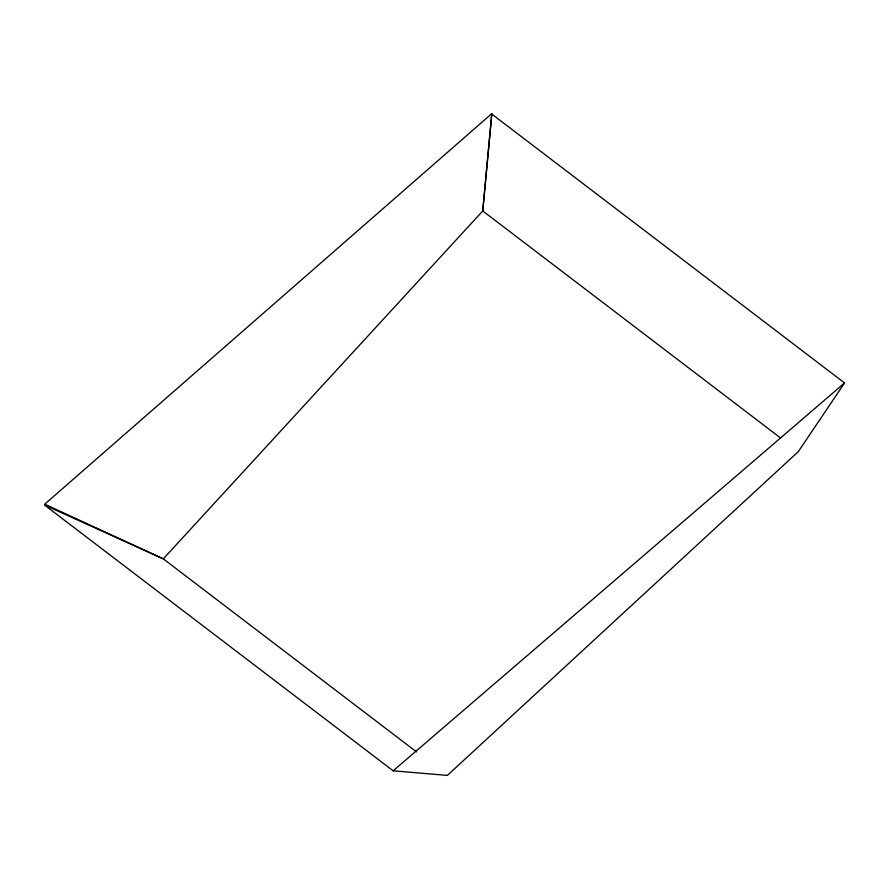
<?xml version="1.0" encoding="UTF-8"?>
<svg xmlns="http://www.w3.org/2000/svg" width="889" height="889" viewBox="0 0 889 889"><rect width="100%" height="100%" fill="white"/><g stroke="black" fill="none" stroke-linecap="round" stroke-linejoin="round"><path stroke-width="1.33" d="M780.72 438.088L482.749 210.949L491.839 113.592L44.75 504.174L163.309 558.859L482.749 210.949L491.773 114.048L844.55 382.959L798.378 451.545L447.378 775.408L393.16 770.807L44.45 504.996L163.309 558.87L416.552 751.905M393.16 770.807L844.55 382.959"/></g></svg>
